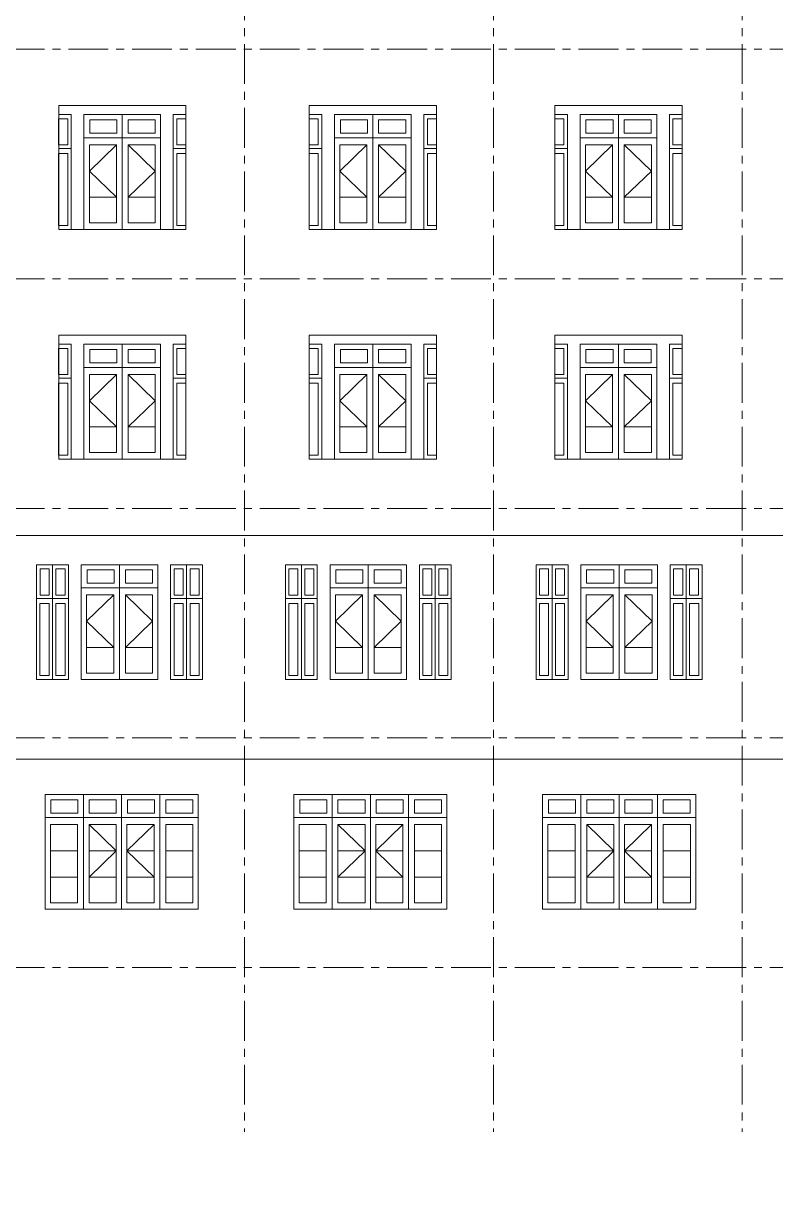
# Model space of a CAD drawing. Header units: millimetres. Extents: x 0 to 8478784, y 0 to 684185.
# Drawn here: x 4053033 to 4064829, y 371748 to 390016 of the extents above; entities that cross this region are included whole.
import ezdxf

# ---------------------------------------------------------------- set-up
doc = ezdxf.new("R2010")
doc.units = ezdxf.units.MM
doc.header["$LTSCALE"] = 5000
doc.header["$MEASUREMENT"] = 0
doc.linetypes.add('CENTER', pattern=[2, 1.25, -0.25, 0.25, -0.25])
for name, color, linetype, lineweight in [('00-XMT.Axes', 22, 'CENTER', 15), ('02-XMT.Beams', 94, 'Continuous', 25), ('net thay', 7, 'Continuous', 15)]:
    doc.layers.add(name, color=color, linetype=linetype, lineweight=lineweight)

msp = doc.modelspace()

# ---------------------------------------------------------------- linework, layer by layer
at = {"layer": '00-XMT.Axes', "color": 8, "linetype": 'CENTER', "lineweight": 15, "ltscale": 0.1}
for p, q in [((4056502.5, 409691.2), (4056502.5, 372640)), ((4060402.5, 409691.2), (4060402.5, 372640)), ((4064302.5, 409691.2), (4064302.5, 372640)), ((4021738.8, 389612.9), (4081497.1, 389612.9)), ((4021738.8, 386012.9), (4081497.1, 386012.9)), ((4021738.8, 382412.9), (4081497.1, 382412.9)), ((4021738.8, 378812.9), (4081497.1, 378812.9)), ((4021738.8, 375212.9), (4081497.1, 375212.9))]:
    msp.add_line(p, q, dxfattribs=at)
at = {"layer": '02-XMT.Beams', "linetype": 'ByBlock', "lineweight": 15}
for p, q in [((4053588.3, 388584), (4053588.3, 388725.1)), ((4053588.3, 388725.1), (4055582.3, 388725.1)), ((4053784.3, 388584), (4053588.3, 388584)), ((4053784.3, 388584), (4053588.3, 388584)), ((4053588.3, 386784), (4053588.3, 388584)), ((4053784.3, 388584), (4053784.3, 386784)), ((4053784.3, 386784), (4053784.3, 388584)), ((4055184.3, 388584), (4053984.3, 388584)), ((4053984.3, 388584), (4053984.3, 386784)), ((4054584.3, 388584), (4054584.3, 388222.3)), ((4055184.3, 386784), (4055184.3, 388584)), ((4055384.3, 386784), (4055384.3, 388584)), ((4055384.3, 388584), (4055582.6, 388584)), ((4055582.3, 388725.1), (4055582.6, 388584)), ((4055582.6, 388584), (4055582.6, 386784)), ((4057516.1, 388584), (4057516.1, 388725.1)), ((4057516.1, 388725.1), (4059510.1, 388725.1)), ((4057712.1, 388584), (4057516.1, 388584)), ((4057712.1, 388584), (4057516.1, 388584)), ((4057516.1, 386784), (4057516.1, 388584)), ((4057712.1, 388584), (4057712.1, 386784)), ((4057712.1, 386784), (4057712.1, 388584)), ((4059112.1, 388584), (4057912.1, 388584)), ((4057912.1, 388584), (4057912.1, 386784)), ((4058512.1, 388584), (4058512.1, 388222.3)), ((4059112.1, 386784), (4059112.1, 388584)), ((4059312.1, 386784), (4059312.1, 388584)), ((4059312.1, 388584), (4059510.5, 388584)), ((4059510.1, 388725.1), (4059510.5, 388584)), ((4059510.5, 388584), (4059510.5, 386784)), ((4061366.7, 388584), (4061366.7, 388725.1)), ((4061366.7, 388725.1), (4063360.7, 388725.1)), ((4061562.8, 388584), (4061366.7, 388584)), ((4061562.8, 388584), (4061366.7, 388584)), ((4061366.7, 386784), (4061366.7, 388584)), ((4061562.8, 388584), (4061562.8, 386784)), ((4061562.8, 386784), (4061562.8, 388584)), ((4062962.8, 388584), (4061762.8, 388584)), ((4061762.8, 388584), (4061762.8, 386784)), ((4062362.8, 388584), (4062362.8, 388222.3)), ((4062962.8, 386784), (4062962.8, 388584)), ((4063162.8, 386784), (4063162.8, 388584)), ((4063162.8, 388584), (4063361.1, 388584)), ((4063360.7, 388725.1), (4063361.1, 388584)), ((4063361.1, 388584), (4063361.1, 386784)), ((4053587, 388517.2), (4053729, 388517.2)), ((4053587, 388517.2), (4053587, 388108.5)), ((4053729, 388517.2), (4053729, 388108.5)), ((4054500.1, 388502.4), (4054075.5, 388502.4)), ((4054075.5, 388502.4), (4054075.5, 388293.1)), ((4054500.1, 388502.4), (4054500.1, 388293.1)), ((4055100.1, 388502.4), (4054675.5, 388502.4)), ((4054675.5, 388502.4), (4054675.5, 388293.1)), ((4055100.1, 388502.4), (4055100.1, 388293.1)), ((4055581.6, 388517.2), (4055439.6, 388517.2)), ((4055439.6, 388517.2), (4055439.6, 388108.5)), ((4055581.6, 388517.2), (4055581.6, 388108.5)), ((4057514.8, 388517.2), (4057656.8, 388517.2)), ((4057514.8, 388517.2), (4057514.8, 388108.5)), ((4057656.8, 388517.2), (4057656.8, 388108.5)), ((4058428, 388502.4), (4058003.4, 388502.4)), ((4058003.4, 388502.4), (4058003.4, 388293.1)), ((4058428, 388502.4), (4058428, 388293.1)), ((4059028, 388502.4), (4058603.4, 388502.4)), ((4058603.4, 388502.4), (4058603.4, 388293.1)), ((4059028, 388502.4), (4059028, 388293.1)), ((4059509.5, 388517.2), (4059367.4, 388517.2)), ((4059367.4, 388517.2), (4059367.4, 388108.5)), ((4059509.5, 388517.2), (4059509.5, 388108.5)), ((4061365.4, 388517.2), (4061507.5, 388517.2)), ((4061365.4, 388517.2), (4061365.4, 388108.5)), ((4061507.5, 388517.2), (4061507.5, 388108.5)), ((4062278.6, 388502.4), (4061854, 388502.4)), ((4061854, 388502.4), (4061854, 388293.1)), ((4062278.6, 388502.4), (4062278.6, 388293.1)), ((4062878.6, 388502.4), (4062454, 388502.4)), ((4062454, 388502.4), (4062454, 388293.1)), ((4062878.6, 388502.4), (4062878.6, 388293.1)), ((4063360.1, 388517.2), (4063218.1, 388517.2)), ((4063218.1, 388517.2), (4063218.1, 388108.5)), ((4063360.1, 388517.2), (4063360.1, 388108.5)), ((4055184.3, 388222.3), (4053984.3, 388222.3)), ((4054075.5, 388293.1), (4054500.1, 388293.1)), ((4054584.3, 388222.3), (4054584.3, 386784)), ((4054675.5, 388293.1), (4055100.1, 388293.1)), ((4059112.1, 388222.3), (4057912.1, 388222.3)), ((4058003.4, 388293.1), (4058428, 388293.1)), ((4058512.1, 388222.3), (4058512.1, 386784)), ((4058603.4, 388293.1), (4059028, 388293.1)), ((4062962.8, 388222.3), (4061762.8, 388222.3)), ((4061854, 388293.1), (4062278.6, 388293.1)), ((4062362.8, 388222.3), (4062362.8, 386784)), ((4062454, 388293.1), (4062878.6, 388293.1)), ((4053729, 388108.5), (4053587, 388108.5)), ((4053784.3, 388055.2), (4053588.3, 388055.2)), ((4053588.3, 388055.2), (4053784.3, 388055.2)), ((4054068.1, 388113.1), (4054492.4, 388113.1)), ((4054068.1, 386885.9), (4054068.1, 388113.1)), ((4054068.1, 388113.1), (4054068.1, 387288.1)), ((4054492.4, 388113.1), (4054068.1, 387700.6)), ((4054492.4, 388113.1), (4054492.4, 386885.9)), ((4055100.5, 388113.1), (4054676.2, 388113.1)), ((4054676.2, 388113.1), (4054676.2, 386885.9)), ((4054676.2, 388113.1), (4055100.5, 387700.6)), ((4055100.5, 386885.9), (4055100.5, 388113.1)), ((4055100.5, 388113.1), (4055100.5, 387288.1)), ((4055582.6, 388055.2), (4055384.3, 388055.2)), ((4055439.6, 388108.5), (4055581.6, 388108.5)), ((4057656.8, 388108.5), (4057514.8, 388108.5)), ((4057712.1, 388055.2), (4057516.1, 388055.2)), ((4057516.1, 388055.2), (4057712.1, 388055.2)), ((4057995.9, 388113.1), (4058420.2, 388113.1)), ((4057995.9, 386885.9), (4057995.9, 388113.1)), ((4057995.9, 388113.1), (4057995.9, 387288.1)), ((4058420.2, 388113.1), (4057995.9, 387700.6)), ((4058420.2, 388113.1), (4058420.2, 386885.9)), ((4059028.3, 388113.1), (4058604, 388113.1)), ((4058604, 388113.1), (4058604, 386885.9)), ((4058604, 388113.1), (4059028.3, 387700.6)), ((4059028.3, 386885.9), (4059028.3, 388113.1)), ((4059028.3, 388113.1), (4059028.3, 387288.1)), ((4059510.5, 388055.2), (4059312.1, 388055.2)), ((4059367.4, 388108.5), (4059509.5, 388108.5)), ((4061507.5, 388108.5), (4061365.4, 388108.5)), ((4061562.8, 388055.2), (4061366.7, 388055.2)), ((4061366.7, 388055.2), (4061562.8, 388055.2)), ((4061846.6, 388113.1), (4062270.9, 388113.1)), ((4061846.6, 386885.9), (4061846.6, 388113.1)), ((4061846.6, 388113.1), (4061846.6, 387288.1)), ((4062270.9, 388113.1), (4061846.6, 387700.6)), ((4062270.9, 388113.1), (4062270.9, 386885.9)), ((4062879, 388113.1), (4062454.7, 388113.1)), ((4062454.7, 388113.1), (4062454.7, 386885.9)), ((4062454.7, 388113.1), (4062879, 387700.6)), ((4062879, 386885.9), (4062879, 388113.1)), ((4062879, 388113.1), (4062879, 387288.1)), ((4063361.1, 388055.2), (4063162.8, 388055.2)), ((4063218.1, 388108.5), (4063360.1, 388108.5)), ((4053586.4, 387975.9), (4053729, 387975.9)), ((4053586.4, 387975.9), (4053586.4, 386844.7)), ((4053729, 387975.9), (4053729, 386844.7)), ((4055582.2, 387975.9), (4055439.6, 387975.9)), ((4055439.6, 387975.9), (4055439.6, 386844.7)), ((4055582.2, 387975.9), (4055582.2, 386844.7)), ((4057514.2, 387975.9), (4057656.8, 387975.9)), ((4057514.2, 387975.9), (4057514.2, 386844.7)), ((4057656.8, 387975.9), (4057656.8, 386844.7)), ((4059510.1, 387975.9), (4059367.4, 387975.9)), ((4059367.4, 387975.9), (4059367.4, 386844.7)), ((4059510.1, 387975.9), (4059510.1, 386844.7)), ((4061364.9, 387975.9), (4061507.5, 387975.9)), ((4061364.9, 387975.9), (4061364.9, 386844.7)), ((4061507.5, 387975.9), (4061507.5, 386844.7)), ((4063360.7, 387975.9), (4063218.1, 387975.9)), ((4063218.1, 387975.9), (4063218.1, 386844.7)), ((4063360.7, 387975.9), (4063360.7, 386844.7)), ((4054068.1, 387700.6), (4054492.4, 387288.1)), ((4055100.5, 387700.6), (4054676.2, 387288.1)), ((4057995.9, 387700.6), (4058420.2, 387288.1)), ((4059028.3, 387700.6), (4058604, 387288.1)), ((4061846.6, 387700.6), (4062270.9, 387288.1)), ((4062879, 387700.6), (4062454.7, 387288.1)), ((4054068.1, 387288.1), (4054492.4, 387288.1)), ((4055100.5, 387288.1), (4054676.2, 387288.1)), ((4057995.9, 387288.1), (4058420.2, 387288.1)), ((4059028.3, 387288.1), (4058604, 387288.1)), ((4061846.6, 387288.1), (4062270.9, 387288.1)), ((4062879, 387288.1), (4062454.7, 387288.1)), ((4053729, 386844.7), (4053586.4, 386844.7)), ((4053588.3, 386784), (4053784.3, 386784)), ((4053588.3, 386784), (4053784.3, 386784)), ((4055582.6, 386784), (4053588.3, 386784)), ((4053984.3, 386784), (4055184.3, 386784)), ((4054492.4, 386885.9), (4054068.1, 386885.9)), ((4054676.2, 386885.9), (4055100.5, 386885.9)), ((4055582.6, 386784), (4055384.3, 386784)), ((4055439.6, 386844.7), (4055582.2, 386844.7)), ((4057656.8, 386844.7), (4057514.2, 386844.7)), ((4057516.1, 386784), (4057712.1, 386784)), ((4057516.1, 386784), (4057712.1, 386784)), ((4059510.5, 386784), (4057516.1, 386784)), ((4057912.1, 386784), (4059112.1, 386784)), ((4058420.2, 386885.9), (4057995.9, 386885.9)), ((4058604, 386885.9), (4059028.3, 386885.9)), ((4059510.5, 386784), (4059312.1, 386784)), ((4059367.4, 386844.7), (4059510.1, 386844.7)), ((4061507.5, 386844.7), (4061364.9, 386844.7)), ((4061366.7, 386784), (4061562.8, 386784)), ((4061366.7, 386784), (4061562.8, 386784)), ((4063361.1, 386784), (4061366.7, 386784)), ((4061762.8, 386784), (4062962.8, 386784)), ((4062270.9, 386885.9), (4061846.6, 386885.9)), ((4062454.7, 386885.9), (4062879, 386885.9)), ((4063361.1, 386784), (4063162.8, 386784)), ((4063218.1, 386844.7), (4063360.7, 386844.7)), ((4053588.3, 384984), (4053588.3, 385125.1)), ((4053588.3, 385125.1), (4055582.3, 385125.1)), ((4055582.3, 385125.1), (4055582.6, 384984)), ((4057516.1, 384984), (4057516.1, 385125.1)), ((4057516.1, 385125.1), (4059510.1, 385125.1)), ((4059510.1, 385125.1), (4059510.5, 384984)), ((4061366.7, 384984), (4061366.7, 385125.1)), ((4061366.7, 385125.1), (4063360.7, 385125.1)), ((4063360.7, 385125.1), (4063361.1, 384984)), ((4053587, 384917.2), (4053729, 384917.2)), ((4053587, 384917.2), (4053587, 384508.5)), ((4053784.3, 384984), (4053588.3, 384984)), ((4053784.3, 384984), (4053588.3, 384984)), ((4053588.3, 383184), (4053588.3, 384984)), ((4053729, 384917.2), (4053729, 384508.5)), ((4053784.3, 384984), (4053784.3, 383184)), ((4053784.3, 383184), (4053784.3, 384984)), ((4055184.3, 384984), (4053984.3, 384984)), ((4053984.3, 384984), (4053984.3, 383184)), ((4054584.3, 384984), (4054584.3, 384622.3)), ((4055184.3, 383184), (4055184.3, 384984)), ((4055384.3, 383184), (4055384.3, 384984)), ((4055384.3, 384984), (4055582.6, 384984)), ((4055581.6, 384917.2), (4055439.6, 384917.2)), ((4055439.6, 384917.2), (4055439.6, 384508.5)), ((4055581.6, 384917.2), (4055581.6, 384508.5)), ((4055582.6, 384984), (4055582.6, 383184)), ((4057514.8, 384917.2), (4057656.8, 384917.2)), ((4057514.8, 384917.2), (4057514.8, 384508.5)), ((4057712.1, 384984), (4057516.1, 384984)), ((4057712.1, 384984), (4057516.1, 384984)), ((4057516.1, 383184), (4057516.1, 384984)), ((4057656.8, 384917.2), (4057656.8, 384508.5)), ((4057712.1, 384984), (4057712.1, 383184)), ((4057712.1, 383184), (4057712.1, 384984)), ((4059112.1, 384984), (4057912.1, 384984)), ((4057912.1, 384984), (4057912.1, 383184)), ((4058512.1, 384984), (4058512.1, 384622.3)), ((4059112.1, 383184), (4059112.1, 384984)), ((4059312.1, 383184), (4059312.1, 384984)), ((4059312.1, 384984), (4059510.5, 384984)), ((4059509.5, 384917.2), (4059367.4, 384917.2)), ((4059367.4, 384917.2), (4059367.4, 384508.5)), ((4059509.5, 384917.2), (4059509.5, 384508.5)), ((4059510.5, 384984), (4059510.5, 383184)), ((4061365.4, 384917.2), (4061507.5, 384917.2)), ((4061365.4, 384917.2), (4061365.4, 384508.5)), ((4061562.8, 384984), (4061366.7, 384984)), ((4061562.8, 384984), (4061366.7, 384984)), ((4061366.7, 383184), (4061366.7, 384984)), ((4061507.5, 384917.2), (4061507.5, 384508.5)), ((4061562.8, 384984), (4061562.8, 383184)), ((4061562.8, 383184), (4061562.8, 384984)), ((4062962.8, 384984), (4061762.8, 384984)), ((4061762.8, 384984), (4061762.8, 383184)), ((4062362.8, 384984), (4062362.8, 384622.3)), ((4062962.8, 383184), (4062962.8, 384984)), ((4063162.8, 383184), (4063162.8, 384984)), ((4063162.8, 384984), (4063361.1, 384984)), ((4063360.1, 384917.2), (4063218.1, 384917.2)), ((4063218.1, 384917.2), (4063218.1, 384508.5)), ((4063360.1, 384917.2), (4063360.1, 384508.5)), ((4063361.1, 384984), (4063361.1, 383184)), ((4054500.1, 384902.4), (4054075.5, 384902.4)), ((4054075.5, 384902.4), (4054075.5, 384693.1)), ((4054500.1, 384902.4), (4054500.1, 384693.1)), ((4055100.1, 384902.4), (4054675.5, 384902.4)), ((4054675.5, 384902.4), (4054675.5, 384693.1)), ((4055100.1, 384902.4), (4055100.1, 384693.1)), ((4058428, 384902.4), (4058003.4, 384902.4)), ((4058003.4, 384902.4), (4058003.4, 384693.1)), ((4058428, 384902.4), (4058428, 384693.1)), ((4059028, 384902.4), (4058603.4, 384902.4)), ((4058603.4, 384902.4), (4058603.4, 384693.1)), ((4059028, 384902.4), (4059028, 384693.1)), ((4062278.6, 384902.4), (4061854, 384902.4)), ((4061854, 384902.4), (4061854, 384693.1)), ((4062278.6, 384902.4), (4062278.6, 384693.1)), ((4062878.6, 384902.4), (4062454, 384902.4)), ((4062454, 384902.4), (4062454, 384693.1)), ((4062878.6, 384902.4), (4062878.6, 384693.1)), ((4055184.3, 384622.3), (4053984.3, 384622.3)), ((4054075.5, 384693.1), (4054500.1, 384693.1)), ((4054584.3, 384622.3), (4054584.3, 383184)), ((4054675.5, 384693.1), (4055100.1, 384693.1)), ((4059112.1, 384622.3), (4057912.1, 384622.3)), ((4058003.4, 384693.1), (4058428, 384693.1)), ((4058512.1, 384622.3), (4058512.1, 383184)), ((4058603.4, 384693.1), (4059028, 384693.1)), ((4062962.8, 384622.3), (4061762.8, 384622.3)), ((4061854, 384693.1), (4062278.6, 384693.1)), ((4062362.8, 384622.3), (4062362.8, 383184)), ((4062454, 384693.1), (4062878.6, 384693.1)), ((4053586.4, 384375.9), (4053729, 384375.9)), ((4053586.4, 384375.9), (4053586.4, 383244.7)), ((4053729, 384508.5), (4053587, 384508.5)), ((4053784.3, 384455.2), (4053588.3, 384455.2)), ((4053588.3, 384455.2), (4053784.3, 384455.2)), ((4053729, 384375.9), (4053729, 383244.7)), ((4054068.1, 384513.1), (4054492.4, 384513.1)), ((4054068.1, 383285.9), (4054068.1, 384513.1)), ((4054068.1, 384513.1), (4054068.1, 383688.1)), ((4054492.4, 384513.1), (4054068.1, 384100.6)), ((4054492.4, 384513.1), (4054492.4, 383285.9)), ((4055100.5, 384513.1), (4054676.2, 384513.1)), ((4054676.2, 384513.1), (4054676.2, 383285.9)), ((4054676.2, 384513.1), (4055100.5, 384100.6)), ((4055100.5, 383285.9), (4055100.5, 384513.1)), ((4055100.5, 384513.1), (4055100.5, 383688.1)), ((4055582.6, 384455.2), (4055384.3, 384455.2)), ((4055439.6, 384508.5), (4055581.6, 384508.5)), ((4055582.2, 384375.9), (4055439.6, 384375.9)), ((4055439.6, 384375.9), (4055439.6, 383244.7)), ((4055582.2, 384375.9), (4055582.2, 383244.7)), ((4057514.2, 384375.9), (4057656.8, 384375.9)), ((4057514.2, 384375.9), (4057514.2, 383244.7)), ((4057656.8, 384508.5), (4057514.8, 384508.5)), ((4057712.1, 384455.2), (4057516.1, 384455.2)), ((4057516.1, 384455.2), (4057712.1, 384455.2)), ((4057656.8, 384375.9), (4057656.8, 383244.7)), ((4057995.9, 384513.1), (4058420.2, 384513.1)), ((4057995.9, 383285.9), (4057995.9, 384513.1)), ((4057995.9, 384513.1), (4057995.9, 383688.1)), ((4058420.2, 384513.1), (4057995.9, 384100.6)), ((4058420.2, 384513.1), (4058420.2, 383285.9)), ((4059028.3, 384513.1), (4058604, 384513.1)), ((4058604, 384513.1), (4058604, 383285.9)), ((4058604, 384513.1), (4059028.3, 384100.6)), ((4059028.3, 383285.9), (4059028.3, 384513.1)), ((4059028.3, 384513.1), (4059028.3, 383688.1)), ((4059510.5, 384455.2), (4059312.1, 384455.2)), ((4059367.4, 384508.5), (4059509.5, 384508.5)), ((4059510.1, 384375.9), (4059367.4, 384375.9)), ((4059367.4, 384375.9), (4059367.4, 383244.7)), ((4059510.1, 384375.9), (4059510.1, 383244.7)), ((4061364.9, 384375.9), (4061507.5, 384375.9)), ((4061364.9, 384375.9), (4061364.9, 383244.7)), ((4061507.5, 384508.5), (4061365.4, 384508.5)), ((4061562.8, 384455.2), (4061366.7, 384455.2)), ((4061366.7, 384455.2), (4061562.8, 384455.2)), ((4061507.5, 384375.9), (4061507.5, 383244.7)), ((4061846.6, 384513.1), (4062270.9, 384513.1)), ((4061846.6, 383285.9), (4061846.6, 384513.1)), ((4061846.6, 384513.1), (4061846.6, 383688.1)), ((4062270.9, 384513.1), (4061846.6, 384100.6)), ((4062270.9, 384513.1), (4062270.9, 383285.9)), ((4062879, 384513.1), (4062454.7, 384513.1)), ((4062454.7, 384513.1), (4062454.7, 383285.9)), ((4062454.7, 384513.1), (4062879, 384100.6)), ((4062879, 383285.9), (4062879, 384513.1)), ((4062879, 384513.1), (4062879, 383688.1)), ((4063361.1, 384455.2), (4063162.8, 384455.2)), ((4063218.1, 384508.5), (4063360.1, 384508.5)), ((4063360.7, 384375.9), (4063218.1, 384375.9)), ((4063218.1, 384375.9), (4063218.1, 383244.7)), ((4063360.7, 384375.9), (4063360.7, 383244.7)), ((4054068.1, 384100.6), (4054492.4, 383688.1)), ((4055100.5, 384100.6), (4054676.2, 383688.1)), ((4057995.9, 384100.6), (4058420.2, 383688.1)), ((4059028.3, 384100.6), (4058604, 383688.1)), ((4061846.6, 384100.6), (4062270.9, 383688.1)), ((4062879, 384100.6), (4062454.7, 383688.1)), ((4054068.1, 383688.1), (4054492.4, 383688.1)), ((4055100.5, 383688.1), (4054676.2, 383688.1)), ((4057995.9, 383688.1), (4058420.2, 383688.1)), ((4059028.3, 383688.1), (4058604, 383688.1)), ((4061846.6, 383688.1), (4062270.9, 383688.1)), ((4062879, 383688.1), (4062454.7, 383688.1)), ((4054492.4, 383285.9), (4054068.1, 383285.9)), ((4054676.2, 383285.9), (4055100.5, 383285.9)), ((4058420.2, 383285.9), (4057995.9, 383285.9)), ((4058604, 383285.9), (4059028.3, 383285.9)), ((4062270.9, 383285.9), (4061846.6, 383285.9)), ((4062454.7, 383285.9), (4062879, 383285.9)), ((4053729, 383244.7), (4053586.4, 383244.7)), ((4053588.3, 383184), (4053784.3, 383184)), ((4053588.3, 383184), (4053784.3, 383184)), ((4055582.6, 383184), (4053588.3, 383184)), ((4053984.3, 383184), (4055184.3, 383184)), ((4055582.6, 383184), (4055384.3, 383184)), ((4055439.6, 383244.7), (4055582.2, 383244.7)), ((4057656.8, 383244.7), (4057514.2, 383244.7)), ((4057516.1, 383184), (4057712.1, 383184)), ((4057516.1, 383184), (4057712.1, 383184)), ((4059510.5, 383184), (4057516.1, 383184)), ((4057912.1, 383184), (4059112.1, 383184)), ((4059510.5, 383184), (4059312.1, 383184)), ((4059367.4, 383244.7), (4059510.1, 383244.7)), ((4061507.5, 383244.7), (4061364.9, 383244.7)), ((4061366.7, 383184), (4061562.8, 383184)), ((4061366.7, 383184), (4061562.8, 383184)), ((4063361.1, 383184), (4061366.7, 383184)), ((4061762.8, 383184), (4062962.8, 383184)), ((4063361.1, 383184), (4063162.8, 383184)), ((4063218.1, 383244.7), (4063360.7, 383244.7)), ((4031283, 381988.6), (4080132.3, 381988.6)), ((4053742.1, 381529.7), (4053242.1, 381529.7)), ((4053242.1, 381529.7), (4053242.1, 379729.7)), ((4053742.1, 381529.7), (4053242.1, 381529.7)), ((4053242.1, 381529.7), (4053242.1, 379729.7)), ((4053294.8, 381462.9), (4053436.9, 381462.9)), ((4053294.8, 381462.9), (4053294.8, 381054.1)), ((4053436.9, 381462.9), (4053436.9, 381054.1)), ((4053492.1, 381529.7), (4053492.1, 381000.8)), ((4053544.8, 381462.9), (4053686.9, 381462.9)), ((4053544.8, 381462.9), (4053544.8, 381054.1)), ((4053686.9, 381462.9), (4053686.9, 381054.1)), ((4053742.1, 381529.7), (4053742.1, 379729.7)), ((4053742.1, 379729.7), (4053742.1, 381529.7)), ((4055142.1, 381529.7), (4053942.1, 381529.7)), ((4053942.1, 381529.7), (4053942.1, 379729.7)), ((4054458, 381448.1), (4054033.4, 381448.1)), ((4054033.4, 381448.1), (4054033.4, 381238.8)), ((4054458, 381448.1), (4054458, 381238.8)), ((4054542.1, 381529.7), (4054542.1, 381168)), ((4055058, 381448.1), (4054633.4, 381448.1)), ((4054633.4, 381448.1), (4054633.4, 381238.8)), ((4055058, 381448.1), (4055058, 381238.8)), ((4055142.1, 379729.7), (4055142.1, 381529.7)), ((4055342.1, 379729.7), (4055342.1, 381529.7)), ((4055342.1, 381529.7), (4055842.1, 381529.7)), ((4055539.5, 381462.9), (4055397.4, 381462.9)), ((4055397.4, 381462.9), (4055397.4, 381054.1)), ((4055539.5, 381462.9), (4055539.5, 381054.1)), ((4055592.1, 381529.7), (4055592.1, 381000.8)), ((4055789.5, 381462.9), (4055647.4, 381462.9)), ((4055647.4, 381462.9), (4055647.4, 381054.1)), ((4055789.5, 381462.9), (4055789.5, 381054.1)), ((4055842.1, 381529.7), (4055842.1, 379729.7)), ((4057642.1, 381529.7), (4057142.1, 381529.7)), ((4057142.1, 381529.7), (4057142.1, 379729.7)), ((4057642.1, 381529.7), (4057142.1, 381529.7)), ((4057142.1, 381529.7), (4057142.1, 379729.7)), ((4057642.1, 381529.7), (4057142.1, 381529.7)), ((4057142.1, 381529.7), (4057142.1, 379729.7)), ((4057642.1, 381529.7), (4057142.1, 381529.7)), ((4057142.1, 381529.7), (4057142.1, 379729.7)), ((4057194.8, 381462.9), (4057336.9, 381462.9)), ((4057194.8, 381462.9), (4057194.8, 381054.1)), ((4057194.8, 381462.9), (4057336.9, 381462.9)), ((4057194.8, 381462.9), (4057194.8, 381054.1)), ((4057336.9, 381462.9), (4057336.9, 381054.1)), ((4057336.9, 381462.9), (4057336.9, 381054.1)), ((4057392.1, 381529.7), (4057392.1, 381000.8)), ((4057392.1, 381529.7), (4057392.1, 381000.8)), ((4057444.8, 381462.9), (4057586.9, 381462.9)), ((4057444.8, 381462.9), (4057444.8, 381054.1)), ((4057444.8, 381462.9), (4057586.9, 381462.9)), ((4057444.8, 381462.9), (4057444.8, 381054.1)), ((4057586.9, 381462.9), (4057586.9, 381054.1)), ((4057586.9, 381462.9), (4057586.9, 381054.1)), ((4057642.1, 381529.7), (4057642.1, 379729.7)), ((4057642.1, 379729.7), (4057642.1, 381529.7)), ((4057642.1, 381529.7), (4057642.1, 379729.7)), ((4057642.1, 379729.7), (4057642.1, 381529.7)), ((4059042.1, 381529.7), (4057842.1, 381529.7)), ((4057842.1, 381529.7), (4057842.1, 379729.7)), ((4059042.1, 381529.7), (4057842.1, 381529.7)), ((4057842.1, 381529.7), (4057842.1, 379729.7)), ((4058358, 381448.1), (4057933.4, 381448.1)), ((4057933.4, 381448.1), (4057933.4, 381238.8)), ((4058358, 381448.1), (4057933.4, 381448.1)), ((4057933.4, 381448.1), (4057933.4, 381238.8)), ((4058358, 381448.1), (4058358, 381238.8)), ((4058358, 381448.1), (4058358, 381238.8)), ((4058442.1, 381529.7), (4058442.1, 381168)), ((4058442.1, 381529.7), (4058442.1, 381168)), ((4058958, 381448.1), (4058533.4, 381448.1)), ((4058533.4, 381448.1), (4058533.4, 381238.8)), ((4058958, 381448.1), (4058533.4, 381448.1)), ((4058533.4, 381448.1), (4058533.4, 381238.8)), ((4058958, 381448.1), (4058958, 381238.8)), ((4058958, 381448.1), (4058958, 381238.8)), ((4059042.1, 379729.7), (4059042.1, 381529.7)), ((4059042.1, 379729.7), (4059042.1, 381529.7)), ((4059242.1, 379729.7), (4059242.1, 381529.7)), ((4059242.1, 381529.7), (4059742.1, 381529.7)), ((4059439.5, 381462.9), (4059297.4, 381462.9)), ((4059297.4, 381462.9), (4059297.4, 381054.1)), ((4059439.5, 381462.9), (4059439.5, 381054.1)), ((4059492.1, 381529.7), (4059492.1, 381000.8)), ((4059689.5, 381462.9), (4059547.4, 381462.9)), ((4059547.4, 381462.9), (4059547.4, 381054.1)), ((4059689.5, 381462.9), (4059689.5, 381054.1)), ((4059742.1, 381529.7), (4059742.1, 379729.7)), ((4061573.4, 381529.7), (4061073.4, 381529.7)), ((4061073.4, 381529.7), (4061073.4, 379729.7)), ((4061573.4, 381529.7), (4061073.4, 381529.7)), ((4061073.4, 381529.7), (4061073.4, 379729.7)), ((4061126, 381462.9), (4061268.1, 381462.9)), ((4061126, 381462.9), (4061126, 381054.1)), ((4061268.1, 381462.9), (4061268.1, 381054.1)), ((4061323.4, 381529.7), (4061323.4, 381000.8)), ((4061376, 381462.9), (4061518.1, 381462.9)), ((4061376, 381462.9), (4061376, 381054.1)), ((4061518.1, 381462.9), (4061518.1, 381054.1)), ((4061573.4, 381529.7), (4061573.4, 379729.7)), ((4061573.4, 379729.7), (4061573.4, 381529.7)), ((4062973.4, 381529.7), (4061773.4, 381529.7)), ((4061773.4, 381529.7), (4061773.4, 379729.7)), ((4062289.2, 381448.1), (4061864.6, 381448.1)), ((4061864.6, 381448.1), (4061864.6, 381238.8)), ((4062289.2, 381448.1), (4062289.2, 381238.8)), ((4062373.4, 381529.7), (4062373.4, 381168)), ((4062889.2, 381448.1), (4062464.6, 381448.1)), ((4062464.6, 381448.1), (4062464.6, 381238.8)), ((4062889.2, 381448.1), (4062889.2, 381238.8)), ((4062973.4, 379729.7), (4062973.4, 381529.7)), ((4063173.4, 379729.7), (4063173.4, 381529.7)), ((4063173.4, 381529.7), (4063673.4, 381529.7)), ((4063370.7, 381462.9), (4063228.6, 381462.9)), ((4063228.6, 381462.9), (4063228.6, 381054.1)), ((4063370.7, 381462.9), (4063370.7, 381054.1)), ((4063423.4, 381529.7), (4063423.4, 381000.8)), ((4063620.7, 381462.9), (4063478.6, 381462.9)), ((4063478.6, 381462.9), (4063478.6, 381054.1)), ((4063620.7, 381462.9), (4063620.7, 381054.1)), ((4063673.4, 381529.7), (4063673.4, 379729.7)), ((4055142.1, 381168), (4053942.1, 381168)), ((4054033.4, 381238.8), (4054458, 381238.8)), ((4054542.1, 381168), (4054542.1, 379729.7)), ((4054633.4, 381238.8), (4055058, 381238.8)), ((4059042.1, 381168), (4057842.1, 381168)), ((4059042.1, 381168), (4057842.1, 381168)), ((4057933.4, 381238.8), (4058358, 381238.8)), ((4057933.4, 381238.8), (4058358, 381238.8)), ((4058442.1, 381168), (4058442.1, 379729.7)), ((4058442.1, 381168), (4058442.1, 379729.7)), ((4058533.4, 381238.8), (4058958, 381238.8)), ((4058533.4, 381238.8), (4058958, 381238.8)), ((4062973.4, 381168), (4061773.4, 381168)), ((4061864.6, 381238.8), (4062289.2, 381238.8)), ((4062373.4, 381168), (4062373.4, 379729.7)), ((4062464.6, 381238.8), (4062889.2, 381238.8)), ((4053742.1, 381000.8), (4053242.1, 381000.8)), ((4053242.1, 381000.8), (4053742.1, 381000.8)), ((4053294.2, 380921.6), (4053436.8, 380921.6)), ((4053294.2, 380921.6), (4053294.2, 379790.4)), ((4053436.9, 381054.1), (4053294.8, 381054.1)), ((4053436.8, 380921.6), (4053436.8, 379790.4)), ((4053492.1, 381000.8), (4053492.1, 379729.7)), ((4053544.2, 380921.6), (4053686.8, 380921.6)), ((4053544.2, 380921.6), (4053544.2, 379790.4)), ((4053686.9, 381054.1), (4053544.8, 381054.1)), ((4053686.8, 380921.6), (4053686.8, 379790.4)), ((4054026, 381058.7), (4054450.2, 381058.7)), ((4054026, 379831.5), (4054026, 381058.7)), ((4054026, 381058.7), (4054026, 380233.8)), ((4054450.2, 381058.7), (4054026, 380646.2)), ((4054450.2, 381058.7), (4054450.2, 379831.5)), ((4055058.3, 381058.7), (4054634.1, 381058.7)), ((4054634.1, 381058.7), (4054634.1, 379831.5)), ((4054634.1, 381058.7), (4055058.3, 380646.2)), ((4055058.3, 379831.5), (4055058.3, 381058.7)), ((4055058.3, 381058.7), (4055058.3, 380233.8)), ((4055842.1, 381000.8), (4055342.1, 381000.8)), ((4055397.4, 381054.1), (4055539.5, 381054.1)), ((4055540.1, 380921.6), (4055397.4, 380921.6)), ((4055397.4, 380921.6), (4055397.4, 379790.4)), ((4055540.1, 380921.6), (4055540.1, 379790.4)), ((4055592.1, 381000.8), (4055592.1, 379729.7)), ((4055647.4, 381054.1), (4055789.5, 381054.1)), ((4055790.1, 380921.6), (4055647.4, 380921.6)), ((4055647.4, 380921.6), (4055647.4, 379790.4)), ((4055790.1, 380921.6), (4055790.1, 379790.4)), ((4057642.1, 381000.8), (4057142.1, 381000.8)), ((4057142.1, 381000.8), (4057642.1, 381000.8)), ((4057642.1, 381000.8), (4057142.1, 381000.8)), ((4057142.1, 381000.8), (4057642.1, 381000.8)), ((4057194.2, 380921.6), (4057336.8, 380921.6)), ((4057194.2, 380921.6), (4057194.2, 379790.4)), ((4057194.2, 380921.6), (4057336.8, 380921.6)), ((4057194.2, 380921.6), (4057194.2, 379790.4)), ((4057336.9, 381054.1), (4057194.8, 381054.1)), ((4057336.9, 381054.1), (4057194.8, 381054.1)), ((4057336.8, 380921.6), (4057336.8, 379790.4)), ((4057336.8, 380921.6), (4057336.8, 379790.4)), ((4057392.1, 381000.8), (4057392.1, 379729.7)), ((4057392.1, 381000.8), (4057392.1, 379729.7)), ((4057444.2, 380921.6), (4057586.8, 380921.6)), ((4057444.2, 380921.6), (4057444.2, 379790.4)), ((4057444.2, 380921.6), (4057586.8, 380921.6)), ((4057444.2, 380921.6), (4057444.2, 379790.4)), ((4057586.9, 381054.1), (4057444.8, 381054.1)), ((4057586.9, 381054.1), (4057444.8, 381054.1)), ((4057586.8, 380921.6), (4057586.8, 379790.4)), ((4057586.8, 380921.6), (4057586.8, 379790.4)), ((4057926, 381058.7), (4058350.2, 381058.7)), ((4057926, 379831.5), (4057926, 381058.7)), ((4057926, 381058.7), (4057926, 380233.8)), ((4058350.2, 381058.7), (4057926, 380646.2)), ((4057926, 381058.7), (4058350.2, 381058.7)), ((4057926, 379831.5), (4057926, 381058.7)), ((4057926, 381058.7), (4057926, 380233.8)), ((4058350.2, 381058.7), (4057926, 380646.2)), ((4058350.2, 381058.7), (4058350.2, 379831.5)), ((4058350.2, 381058.7), (4058350.2, 379831.5)), ((4058958.3, 381058.7), (4058534.1, 381058.7)), ((4058534.1, 381058.7), (4058534.1, 379831.5)), ((4058534.1, 381058.7), (4058958.3, 380646.2)), ((4058958.3, 381058.7), (4058534.1, 381058.7)), ((4058534.1, 381058.7), (4058534.1, 379831.5)), ((4058534.1, 381058.7), (4058958.3, 380646.2)), ((4058958.3, 379831.5), (4058958.3, 381058.7)), ((4058958.3, 381058.7), (4058958.3, 380233.8)), ((4058958.3, 379831.5), (4058958.3, 381058.7)), ((4058958.3, 381058.7), (4058958.3, 380233.8)), ((4059742.1, 381000.8), (4059242.1, 381000.8)), ((4059297.4, 381054.1), (4059439.5, 381054.1)), ((4059440.1, 380921.6), (4059297.4, 380921.6)), ((4059297.4, 380921.6), (4059297.4, 379790.4)), ((4059440.1, 380921.6), (4059440.1, 379790.4)), ((4059492.1, 381000.8), (4059492.1, 379729.7)), ((4059547.4, 381054.1), (4059689.5, 381054.1)), ((4059690.1, 380921.6), (4059547.4, 380921.6)), ((4059547.4, 380921.6), (4059547.4, 379790.4)), ((4059690.1, 380921.6), (4059690.1, 379790.4)), ((4061573.4, 381000.8), (4061073.4, 381000.8)), ((4061073.4, 381000.8), (4061573.4, 381000.8)), ((4061125.4, 380921.6), (4061268, 380921.6)), ((4061125.4, 380921.6), (4061125.4, 379790.4)), ((4061268.1, 381054.1), (4061126, 381054.1)), ((4061268, 380921.6), (4061268, 379790.4)), ((4061323.4, 381000.8), (4061323.4, 379729.7)), ((4061375.4, 380921.6), (4061518, 380921.6)), ((4061375.4, 380921.6), (4061375.4, 379790.4)), ((4061518.1, 381054.1), (4061376, 381054.1)), ((4061518, 380921.6), (4061518, 379790.4)), ((4061857.2, 381058.7), (4062281.4, 381058.7)), ((4061857.2, 379831.5), (4061857.2, 381058.7)), ((4061857.2, 381058.7), (4061857.2, 380233.8)), ((4062281.4, 381058.7), (4061857.2, 380646.2)), ((4062281.4, 381058.7), (4062281.4, 379831.5)), ((4062889.5, 381058.7), (4062465.3, 381058.7)), ((4062465.3, 381058.7), (4062465.3, 379831.5)), ((4062465.3, 381058.7), (4062889.5, 380646.2)), ((4062889.5, 379831.5), (4062889.5, 381058.7)), ((4062889.5, 381058.7), (4062889.5, 380233.8)), ((4063673.4, 381000.8), (4063173.4, 381000.8)), ((4063228.6, 381054.1), (4063370.7, 381054.1)), ((4063371.3, 380921.6), (4063228.7, 380921.6)), ((4063228.7, 380921.6), (4063228.7, 379790.4)), ((4063371.3, 380921.6), (4063371.3, 379790.4)), ((4063423.4, 381000.8), (4063423.4, 379729.7)), ((4063478.6, 381054.1), (4063620.7, 381054.1)), ((4063621.3, 380921.6), (4063478.7, 380921.6)), ((4063478.7, 380921.6), (4063478.7, 379790.4)), ((4063621.3, 380921.6), (4063621.3, 379790.4)), ((4054026, 380646.2), (4054450.2, 380233.8)), ((4055058.3, 380646.2), (4054634.1, 380233.8)), ((4057926, 380646.2), (4058350.2, 380233.8)), ((4057926, 380646.2), (4058350.2, 380233.8)), ((4058958.3, 380646.2), (4058534.1, 380233.8)), ((4058958.3, 380646.2), (4058534.1, 380233.8)), ((4061857.2, 380646.2), (4062281.4, 380233.8)), ((4062889.5, 380646.2), (4062465.3, 380233.8)), ((4054026, 380233.8), (4054450.2, 380233.8)), ((4055058.3, 380233.8), (4054634.1, 380233.8)), ((4057926, 380233.8), (4058350.2, 380233.8)), ((4057926, 380233.8), (4058350.2, 380233.8)), ((4058958.3, 380233.8), (4058534.1, 380233.8)), ((4058958.3, 380233.8), (4058534.1, 380233.8)), ((4061857.2, 380233.8), (4062281.4, 380233.8)), ((4062889.5, 380233.8), (4062465.3, 380233.8)), ((4054450.2, 379831.5), (4054026, 379831.5)), ((4054634.1, 379831.5), (4055058.3, 379831.5)), ((4058350.2, 379831.5), (4057926, 379831.5)), ((4058350.2, 379831.5), (4057926, 379831.5)), ((4058534.1, 379831.5), (4058958.3, 379831.5)), ((4058534.1, 379831.5), (4058958.3, 379831.5)), ((4062281.4, 379831.5), (4061857.2, 379831.5)), ((4062465.3, 379831.5), (4062889.5, 379831.5)), ((4053242.1, 379729.7), (4053742.1, 379729.7)), ((4053242.1, 379729.7), (4053742.1, 379729.7)), ((4053436.8, 379790.4), (4053294.2, 379790.4)), ((4053686.8, 379790.4), (4053544.2, 379790.4)), ((4053942.1, 379729.7), (4055142.1, 379729.7)), ((4055842.1, 379729.7), (4055342.1, 379729.7)), ((4055397.4, 379790.4), (4055540.1, 379790.4)), ((4055647.4, 379790.4), (4055790.1, 379790.4)), ((4057142.1, 379729.7), (4057642.1, 379729.7)), ((4057142.1, 379729.7), (4057642.1, 379729.7)), ((4057142.1, 379729.7), (4057642.1, 379729.7)), ((4057142.1, 379729.7), (4057642.1, 379729.7)), ((4057336.8, 379790.4), (4057194.2, 379790.4)), ((4057336.8, 379790.4), (4057194.2, 379790.4)), ((4057586.8, 379790.4), (4057444.2, 379790.4)), ((4057586.8, 379790.4), (4057444.2, 379790.4)), ((4057842.1, 379729.7), (4059042.1, 379729.7)), ((4057842.1, 379729.7), (4059042.1, 379729.7)), ((4059742.1, 379729.7), (4059242.1, 379729.7)), ((4059297.4, 379790.4), (4059440.1, 379790.4)), ((4059547.4, 379790.4), (4059690.1, 379790.4)), ((4061073.4, 379729.7), (4061573.4, 379729.7)), ((4061073.4, 379729.7), (4061573.4, 379729.7)), ((4061268, 379790.4), (4061125.4, 379790.4)), ((4061518, 379790.4), (4061375.4, 379790.4)), ((4061773.4, 379729.7), (4062973.4, 379729.7)), ((4063673.4, 379729.7), (4063173.4, 379729.7)), ((4063228.7, 379790.4), (4063371.3, 379790.4)), ((4063478.7, 379790.4), (4063621.3, 379790.4)), ((4023677.7, 378483.6), (4081245, 378483.6)), ((4054574.3, 377927.3), (4053374.3, 377927.3)), ((4053374.3, 377927.3), (4053374.3, 376127.3)), ((4054574.3, 377927.3), (4053374.3, 377927.3)), ((4053374.3, 377927.3), (4053374.3, 376127.3)), ((4053890.2, 377845.7), (4053465.6, 377845.7)), ((4053465.6, 377845.7), (4053465.6, 377636.4)), ((4053890.2, 377845.7), (4053465.6, 377845.7)), ((4053465.6, 377845.7), (4053465.6, 377636.4)), ((4053890.2, 377845.7), (4053890.2, 377636.4)), ((4053890.2, 377845.7), (4053890.2, 377636.4)), ((4053974.3, 377927.3), (4053974.3, 377565.6)), ((4053974.3, 377927.3), (4053974.3, 377565.6)), ((4054490.2, 377845.7), (4054065.6, 377845.7)), ((4054065.6, 377845.7), (4054065.6, 377636.4)), ((4054490.2, 377845.7), (4054065.6, 377845.7)), ((4054065.6, 377845.7), (4054065.6, 377636.4)), ((4054490.2, 377845.7), (4054490.2, 377636.4)), ((4054490.2, 377845.7), (4054490.2, 377636.4)), ((4055774.3, 377927.3), (4054574.3, 377927.3)), ((4054574.3, 377927.3), (4054574.3, 376127.3)), ((4055774.3, 377927.3), (4054574.3, 377927.3)), ((4054574.3, 377927.3), (4054574.3, 376127.3)), ((4054574.3, 376127.3), (4054574.3, 377927.3)), ((4054574.3, 376127.3), (4054574.3, 377927.3)), ((4055090.2, 377845.7), (4054665.6, 377845.7)), ((4054665.6, 377845.7), (4054665.6, 377636.4)), ((4055090.2, 377845.7), (4054665.6, 377845.7)), ((4054665.6, 377845.7), (4054665.6, 377636.4)), ((4055090.2, 377845.7), (4055090.2, 377636.4)), ((4055090.2, 377845.7), (4055090.2, 377636.4)), ((4055174.3, 377927.3), (4055174.3, 377565.6)), ((4055174.3, 377927.3), (4055174.3, 377565.6)), ((4055690.2, 377845.7), (4055265.6, 377845.7)), ((4055265.6, 377845.7), (4055265.6, 377636.4)), ((4055690.2, 377845.7), (4055265.6, 377845.7)), ((4055265.6, 377845.7), (4055265.6, 377636.4)), ((4055690.2, 377845.7), (4055690.2, 377636.4)), ((4055690.2, 377845.7), (4055690.2, 377636.4)), ((4055774.3, 376127.3), (4055774.3, 377927.3)), ((4055774.3, 376127.3), (4055774.3, 377927.3)), ((4058474.3, 377927.3), (4057274.3, 377927.3)), ((4057274.3, 377927.3), (4057274.3, 376127.3)), ((4058474.3, 377927.3), (4057274.3, 377927.3)), ((4057274.3, 377927.3), (4057274.3, 376127.3)), ((4057790.2, 377845.7), (4057365.6, 377845.7)), ((4057365.6, 377845.7), (4057365.6, 377636.4)), ((4057790.2, 377845.7), (4057365.6, 377845.7)), ((4057365.6, 377845.7), (4057365.6, 377636.4)), ((4057790.2, 377845.7), (4057790.2, 377636.4)), ((4057790.2, 377845.7), (4057790.2, 377636.4)), ((4057874.3, 377927.3), (4057874.3, 377565.6)), ((4057874.3, 377927.3), (4057874.3, 377565.6)), ((4058390.2, 377845.7), (4057965.6, 377845.7)), ((4057965.6, 377845.7), (4057965.6, 377636.4)), ((4058390.2, 377845.7), (4057965.6, 377845.7)), ((4057965.6, 377845.7), (4057965.6, 377636.4)), ((4058390.2, 377845.7), (4058390.2, 377636.4)), ((4058390.2, 377845.7), (4058390.2, 377636.4)), ((4059674.3, 377927.3), (4058474.3, 377927.3)), ((4058474.3, 377927.3), (4058474.3, 376127.3)), ((4059674.3, 377927.3), (4058474.3, 377927.3)), ((4058474.3, 377927.3), (4058474.3, 376127.3)), ((4058474.3, 376127.3), (4058474.3, 377927.3)), ((4058474.3, 376127.3), (4058474.3, 377927.3)), ((4058990.2, 377845.7), (4058565.6, 377845.7)), ((4058565.6, 377845.7), (4058565.6, 377636.4)), ((4058990.2, 377845.7), (4058565.6, 377845.7)), ((4058565.6, 377845.7), (4058565.6, 377636.4)), ((4058990.2, 377845.7), (4058990.2, 377636.4)), ((4058990.2, 377845.7), (4058990.2, 377636.4)), ((4059074.3, 377927.3), (4059074.3, 377565.6)), ((4059074.3, 377927.3), (4059074.3, 377565.6)), ((4059590.2, 377845.7), (4059165.6, 377845.7)), ((4059165.6, 377845.7), (4059165.6, 377636.4)), ((4059590.2, 377845.7), (4059165.6, 377845.7)), ((4059165.6, 377845.7), (4059165.6, 377636.4)), ((4059590.2, 377845.7), (4059590.2, 377636.4)), ((4059590.2, 377845.7), (4059590.2, 377636.4)), ((4059674.3, 376127.3), (4059674.3, 377927.3)), ((4059674.3, 376127.3), (4059674.3, 377927.3)), ((4062374.3, 377927.3), (4061174.3, 377927.3)), ((4061174.3, 377927.3), (4061174.3, 376127.3)), ((4062374.3, 377927.3), (4061174.3, 377927.3)), ((4061174.3, 377927.3), (4061174.3, 376127.3)), ((4061690.2, 377845.7), (4061265.6, 377845.7)), ((4061265.6, 377845.7), (4061265.6, 377636.4)), ((4061690.2, 377845.7), (4061265.6, 377845.7)), ((4061265.6, 377845.7), (4061265.6, 377636.4)), ((4061690.2, 377845.7), (4061690.2, 377636.4)), ((4061690.2, 377845.7), (4061690.2, 377636.4)), ((4061774.3, 377927.3), (4061774.3, 377565.6)), ((4061774.3, 377927.3), (4061774.3, 377565.6)), ((4062290.2, 377845.7), (4061865.6, 377845.7)), ((4061865.6, 377845.7), (4061865.6, 377636.4)), ((4062290.2, 377845.7), (4061865.6, 377845.7)), ((4061865.6, 377845.7), (4061865.6, 377636.4)), ((4062290.2, 377845.7), (4062290.2, 377636.4)), ((4062290.2, 377845.7), (4062290.2, 377636.4)), ((4063574.3, 377927.3), (4062374.3, 377927.3)), ((4062374.3, 377927.3), (4062374.3, 376127.3)), ((4063574.3, 377927.3), (4062374.3, 377927.3)), ((4062374.3, 377927.3), (4062374.3, 376127.3)), ((4062374.3, 376127.3), (4062374.3, 377927.3)), ((4062374.3, 376127.3), (4062374.3, 377927.3)), ((4062890.2, 377845.7), (4062465.6, 377845.7)), ((4062465.6, 377845.7), (4062465.6, 377636.4)), ((4062890.2, 377845.7), (4062465.6, 377845.7)), ((4062465.6, 377845.7), (4062465.6, 377636.4)), ((4062890.2, 377845.7), (4062890.2, 377636.4)), ((4062890.2, 377845.7), (4062890.2, 377636.4)), ((4062974.3, 377927.3), (4062974.3, 377565.6)), ((4062974.3, 377927.3), (4062974.3, 377565.6)), ((4063490.2, 377845.7), (4063065.6, 377845.7)), ((4063065.6, 377845.7), (4063065.6, 377636.4)), ((4063490.2, 377845.7), (4063065.6, 377845.7)), ((4063065.6, 377845.7), (4063065.6, 377636.4)), ((4063490.2, 377845.7), (4063490.2, 377636.4)), ((4063490.2, 377845.7), (4063490.2, 377636.4)), ((4063574.3, 376127.3), (4063574.3, 377927.3)), ((4063574.3, 376127.3), (4063574.3, 377927.3)), ((4053465.6, 377636.4), (4053890.2, 377636.4)), ((4053465.6, 377636.4), (4053890.2, 377636.4)), ((4054065.6, 377636.4), (4054490.2, 377636.4)), ((4054065.6, 377636.4), (4054490.2, 377636.4)), ((4054665.6, 377636.4), (4055090.2, 377636.4)), ((4054665.6, 377636.4), (4055090.2, 377636.4)), ((4055265.6, 377636.4), (4055690.2, 377636.4)), ((4055265.6, 377636.4), (4055690.2, 377636.4)), ((4057365.6, 377636.4), (4057790.2, 377636.4)), ((4057365.6, 377636.4), (4057790.2, 377636.4)), ((4057965.6, 377636.4), (4058390.2, 377636.4)), ((4057965.6, 377636.4), (4058390.2, 377636.4)), ((4058565.6, 377636.4), (4058990.2, 377636.4)), ((4058565.6, 377636.4), (4058990.2, 377636.4)), ((4059165.6, 377636.4), (4059590.2, 377636.4)), ((4059165.6, 377636.4), (4059590.2, 377636.4)), ((4061265.6, 377636.4), (4061690.2, 377636.4)), ((4061265.6, 377636.4), (4061690.2, 377636.4)), ((4061865.6, 377636.4), (4062290.2, 377636.4)), ((4061865.6, 377636.4), (4062290.2, 377636.4)), ((4062465.6, 377636.4), (4062890.2, 377636.4)), ((4062465.6, 377636.4), (4062890.2, 377636.4)), ((4063065.6, 377636.4), (4063490.2, 377636.4)), ((4063065.6, 377636.4), (4063490.2, 377636.4)), ((4054574.3, 377565.6), (4053374.3, 377565.6)), ((4054574.3, 377565.6), (4053374.3, 377565.6)), ((4053458.1, 377456.3), (4053882.4, 377456.3)), ((4053458.1, 376229.1), (4053458.1, 377456.3)), ((4053458.1, 377456.3), (4053458.1, 376631.4)), ((4053458.1, 377456.3), (4053882.4, 377456.3)), ((4053458.1, 376229.1), (4053458.1, 377456.3)), ((4053458.1, 377456.3), (4053458.1, 376631.4)), ((4053882.4, 377456.3), (4053882.4, 376229.1)), ((4053882.4, 377456.3), (4053882.4, 376229.1)), ((4053974.3, 377565.6), (4053974.3, 376127.3)), ((4053974.3, 377565.6), (4053974.3, 376127.3)), ((4054490.5, 377456.3), (4054066.2, 377456.3)), ((4054066.2, 377456.3), (4054066.2, 376229.1)), ((4054066.2, 377456.3), (4054490.5, 377043.8)), ((4054490.5, 377456.3), (4054066.2, 377456.3)), ((4054066.2, 377456.3), (4054066.2, 376229.1)), ((4054066.2, 377456.3), (4054490.5, 377043.8)), ((4054490.5, 376229.1), (4054490.5, 377456.3)), ((4054490.5, 377456.3), (4054490.5, 376631.4)), ((4054490.5, 376229.1), (4054490.5, 377456.3)), ((4054490.5, 377456.3), (4054490.5, 376631.4)), ((4055774.3, 377565.6), (4054574.3, 377565.6)), ((4055774.3, 377565.6), (4054574.3, 377565.6)), ((4054658.1, 377456.3), (4055082.4, 377456.3)), ((4054658.1, 376229.1), (4054658.1, 377456.3)), ((4054658.1, 377456.3), (4054658.1, 376631.4)), ((4055082.4, 377456.3), (4054658.1, 377043.8)), ((4054658.1, 377456.3), (4055082.4, 377456.3)), ((4054658.1, 376229.1), (4054658.1, 377456.3)), ((4054658.1, 377456.3), (4054658.1, 376631.4)), ((4055082.4, 377456.3), (4054658.1, 377043.8)), ((4055082.4, 377456.3), (4055082.4, 376229.1)), ((4055082.4, 377456.3), (4055082.4, 376229.1)), ((4055174.3, 377565.6), (4055174.3, 376127.3)), ((4055174.3, 377565.6), (4055174.3, 376127.3)), ((4055690.5, 377456.3), (4055266.2, 377456.3)), ((4055266.2, 377456.3), (4055266.2, 376229.1)), ((4055690.5, 377456.3), (4055266.2, 377456.3)), ((4055266.2, 377456.3), (4055266.2, 376229.1)), ((4055690.5, 376229.1), (4055690.5, 377456.3)), ((4055690.5, 377456.3), (4055690.5, 376631.4)), ((4055690.5, 376229.1), (4055690.5, 377456.3)), ((4055690.5, 377456.3), (4055690.5, 376631.4)), ((4058474.3, 377565.6), (4057274.3, 377565.6)), ((4058474.3, 377565.6), (4057274.3, 377565.6)), ((4057358.1, 377456.3), (4057782.4, 377456.3)), ((4057358.1, 376229.1), (4057358.1, 377456.3)), ((4057358.1, 377456.3), (4057358.1, 376631.4)), ((4057358.1, 377456.3), (4057782.4, 377456.3)), ((4057358.1, 376229.1), (4057358.1, 377456.3)), ((4057358.1, 377456.3), (4057358.1, 376631.4)), ((4057782.4, 377456.3), (4057782.4, 376229.1)), ((4057782.4, 377456.3), (4057782.4, 376229.1)), ((4057874.3, 377565.6), (4057874.3, 376127.3)), ((4057874.3, 377565.6), (4057874.3, 376127.3)), ((4058390.5, 377456.3), (4057966.2, 377456.3)), ((4057966.2, 377456.3), (4057966.2, 376229.1)), ((4057966.2, 377456.3), (4058390.5, 377043.8)), ((4058390.5, 377456.3), (4057966.2, 377456.3)), ((4057966.2, 377456.3), (4057966.2, 376229.1)), ((4057966.2, 377456.3), (4058390.5, 377043.8)), ((4058390.5, 376229.1), (4058390.5, 377456.3)), ((4058390.5, 377456.3), (4058390.5, 376631.4)), ((4058390.5, 376229.1), (4058390.5, 377456.3)), ((4058390.5, 377456.3), (4058390.5, 376631.4)), ((4059674.3, 377565.6), (4058474.3, 377565.6)), ((4059674.3, 377565.6), (4058474.3, 377565.6)), ((4058558.1, 377456.3), (4058982.4, 377456.3)), ((4058558.1, 376229.1), (4058558.1, 377456.3)), ((4058558.1, 377456.3), (4058558.1, 376631.4)), ((4058982.4, 377456.3), (4058558.1, 377043.8)), ((4058558.1, 377456.3), (4058982.4, 377456.3)), ((4058558.1, 376229.1), (4058558.1, 377456.3)), ((4058558.1, 377456.3), (4058558.1, 376631.4)), ((4058982.4, 377456.3), (4058558.1, 377043.8)), ((4058982.4, 377456.3), (4058982.4, 376229.1)), ((4058982.4, 377456.3), (4058982.4, 376229.1)), ((4059074.3, 377565.6), (4059074.3, 376127.3)), ((4059074.3, 377565.6), (4059074.3, 376127.3)), ((4059590.5, 377456.3), (4059166.2, 377456.3)), ((4059166.2, 377456.3), (4059166.2, 376229.1)), ((4059590.5, 377456.3), (4059166.2, 377456.3)), ((4059166.2, 377456.3), (4059166.2, 376229.1)), ((4059590.5, 376229.1), (4059590.5, 377456.3)), ((4059590.5, 377456.3), (4059590.5, 376631.4)), ((4059590.5, 376229.1), (4059590.5, 377456.3)), ((4059590.5, 377456.3), (4059590.5, 376631.4)), ((4062374.3, 377565.6), (4061174.3, 377565.6)), ((4062374.3, 377565.6), (4061174.3, 377565.6)), ((4061258.1, 377456.3), (4061682.4, 377456.3)), ((4061258.1, 376229.1), (4061258.1, 377456.3)), ((4061258.1, 377456.3), (4061258.1, 376631.4)), ((4061258.1, 377456.3), (4061682.4, 377456.3)), ((4061258.1, 376229.1), (4061258.1, 377456.3)), ((4061258.1, 377456.3), (4061258.1, 376631.4)), ((4061682.4, 377456.3), (4061682.4, 376229.1)), ((4061682.4, 377456.3), (4061682.4, 376229.1)), ((4061774.3, 377565.6), (4061774.3, 376127.3)), ((4061774.3, 377565.6), (4061774.3, 376127.3)), ((4062290.5, 377456.3), (4061866.2, 377456.3)), ((4061866.2, 377456.3), (4061866.2, 376229.1)), ((4061866.2, 377456.3), (4062290.5, 377043.8)), ((4062290.5, 377456.3), (4061866.2, 377456.3)), ((4061866.2, 377456.3), (4061866.2, 376229.1)), ((4061866.2, 377456.3), (4062290.5, 377043.8)), ((4062290.5, 376229.1), (4062290.5, 377456.3)), ((4062290.5, 377456.3), (4062290.5, 376631.4)), ((4062290.5, 376229.1), (4062290.5, 377456.3)), ((4062290.5, 377456.3), (4062290.5, 376631.4)), ((4063574.3, 377565.6), (4062374.3, 377565.6)), ((4063574.3, 377565.6), (4062374.3, 377565.6)), ((4062458.1, 377456.3), (4062882.4, 377456.3)), ((4062458.1, 376229.1), (4062458.1, 377456.3)), ((4062458.1, 377456.3), (4062458.1, 376631.4)), ((4062882.4, 377456.3), (4062458.1, 377043.8)), ((4062458.1, 377456.3), (4062882.4, 377456.3)), ((4062458.1, 376229.1), (4062458.1, 377456.3)), ((4062458.1, 377456.3), (4062458.1, 376631.4)), ((4062882.4, 377456.3), (4062458.1, 377043.8)), ((4062882.4, 377456.3), (4062882.4, 376229.1)), ((4062882.4, 377456.3), (4062882.4, 376229.1)), ((4062974.3, 377565.6), (4062974.3, 376127.3)), ((4062974.3, 377565.6), (4062974.3, 376127.3)), ((4063490.5, 377456.3), (4063066.2, 377456.3)), ((4063066.2, 377456.3), (4063066.2, 376229.1)), ((4063490.5, 377456.3), (4063066.2, 377456.3)), ((4063066.2, 377456.3), (4063066.2, 376229.1)), ((4063490.5, 376229.1), (4063490.5, 377456.3)), ((4063490.5, 377456.3), (4063490.5, 376631.4)), ((4063490.5, 376229.1), (4063490.5, 377456.3)), ((4063490.5, 377456.3), (4063490.5, 376631.4)), ((4053458.1, 377043.8), (4053882.4, 377043.8)), ((4054490.5, 377043.8), (4054066.2, 376631.4)), ((4054490.5, 377043.8), (4054066.2, 376631.4)), ((4054066.2, 377043.8), (4054490.5, 377043.8)), ((4054658.1, 377043.8), (4055082.4, 376631.4)), ((4054658.1, 377043.8), (4055082.4, 376631.4)), ((4054658.1, 377043.8), (4055082.4, 377043.8)), ((4055266.2, 377043.8), (4055690.5, 377043.8)), ((4057358.1, 377043.8), (4057782.4, 377043.8)), ((4058390.5, 377043.8), (4057966.2, 376631.4)), ((4058390.5, 377043.8), (4057966.2, 376631.4)), ((4057966.2, 377043.8), (4058390.5, 377043.8)), ((4058558.1, 377043.8), (4058982.4, 376631.4)), ((4058558.1, 377043.8), (4058982.4, 376631.4)), ((4058558.1, 377043.8), (4058982.4, 377043.8)), ((4059166.2, 377043.8), (4059590.5, 377043.8)), ((4061258.1, 377043.8), (4061682.4, 377043.8)), ((4062290.5, 377043.8), (4061866.2, 376631.4)), ((4062290.5, 377043.8), (4061866.2, 376631.4)), ((4061866.2, 377043.8), (4062290.5, 377043.8)), ((4062458.1, 377043.8), (4062882.4, 376631.4)), ((4062458.1, 377043.8), (4062882.4, 376631.4)), ((4062458.1, 377043.8), (4062882.4, 377043.8)), ((4063066.2, 377043.8), (4063490.5, 377043.8)), ((4053458.1, 376631.4), (4053882.4, 376631.4)), ((4053458.1, 376631.4), (4053882.4, 376631.4)), ((4054490.5, 376631.4), (4054066.2, 376631.4)), ((4054490.5, 376631.4), (4054066.2, 376631.4)), ((4054658.1, 376631.4), (4055082.4, 376631.4)), ((4054658.1, 376631.4), (4055082.4, 376631.4)), ((4055690.5, 376631.4), (4055266.2, 376631.4)), ((4055690.5, 376631.4), (4055266.2, 376631.4)), ((4057358.1, 376631.4), (4057782.4, 376631.4)), ((4057358.1, 376631.4), (4057782.4, 376631.4)), ((4058390.5, 376631.4), (4057966.2, 376631.4)), ((4058390.5, 376631.4), (4057966.2, 376631.4)), ((4058558.1, 376631.4), (4058982.4, 376631.4)), ((4058558.1, 376631.4), (4058982.4, 376631.4)), ((4059590.5, 376631.4), (4059166.2, 376631.4)), ((4059590.5, 376631.4), (4059166.2, 376631.4)), ((4061258.1, 376631.4), (4061682.4, 376631.4)), ((4061258.1, 376631.4), (4061682.4, 376631.4)), ((4062290.5, 376631.4), (4061866.2, 376631.4)), ((4062290.5, 376631.4), (4061866.2, 376631.4)), ((4062458.1, 376631.4), (4062882.4, 376631.4)), ((4062458.1, 376631.4), (4062882.4, 376631.4)), ((4063490.5, 376631.4), (4063066.2, 376631.4)), ((4063490.5, 376631.4), (4063066.2, 376631.4)), ((4053882.4, 376229.1), (4053458.1, 376229.1)), ((4053882.4, 376229.1), (4053458.1, 376229.1)), ((4054066.2, 376229.1), (4054490.5, 376229.1)), ((4054066.2, 376229.1), (4054490.5, 376229.1)), ((4055082.4, 376229.1), (4054658.1, 376229.1)), ((4055082.4, 376229.1), (4054658.1, 376229.1)), ((4055266.2, 376229.1), (4055690.5, 376229.1)), ((4055266.2, 376229.1), (4055690.5, 376229.1)), ((4057782.4, 376229.1), (4057358.1, 376229.1)), ((4057782.4, 376229.1), (4057358.1, 376229.1)), ((4057966.2, 376229.1), (4058390.5, 376229.1)), ((4057966.2, 376229.1), (4058390.5, 376229.1)), ((4058982.4, 376229.1), (4058558.1, 376229.1)), ((4058982.4, 376229.1), (4058558.1, 376229.1)), ((4059166.2, 376229.1), (4059590.5, 376229.1)), ((4059166.2, 376229.1), (4059590.5, 376229.1)), ((4061682.4, 376229.1), (4061258.1, 376229.1)), ((4061682.4, 376229.1), (4061258.1, 376229.1)), ((4061866.2, 376229.1), (4062290.5, 376229.1)), ((4061866.2, 376229.1), (4062290.5, 376229.1)), ((4062882.4, 376229.1), (4062458.1, 376229.1)), ((4062882.4, 376229.1), (4062458.1, 376229.1)), ((4063066.2, 376229.1), (4063490.5, 376229.1)), ((4063066.2, 376229.1), (4063490.5, 376229.1)), ((4053374.3, 376127.3), (4054574.3, 376127.3)), ((4053374.3, 376127.3), (4054574.3, 376127.3)), ((4054574.3, 376127.3), (4055774.3, 376127.3)), ((4054574.3, 376127.3), (4055774.3, 376127.3)), ((4057274.3, 376127.3), (4058474.3, 376127.3)), ((4057274.3, 376127.3), (4058474.3, 376127.3)), ((4058474.3, 376127.3), (4059674.3, 376127.3)), ((4058474.3, 376127.3), (4059674.3, 376127.3)), ((4061174.3, 376127.3), (4062374.3, 376127.3)), ((4061174.3, 376127.3), (4062374.3, 376127.3)), ((4062374.3, 376127.3), (4063574.3, 376127.3)), ((4062374.3, 376127.3), (4063574.3, 376127.3))]:
    msp.add_line(p, q, dxfattribs=at)
at = {"layer": 'net thay', "linetype": 'CENTER', "lineweight": 15}
msp.add_circle((3911642, 421190.5), 262994, dxfattribs=at)

doc.saveas('drawing.dxf')
